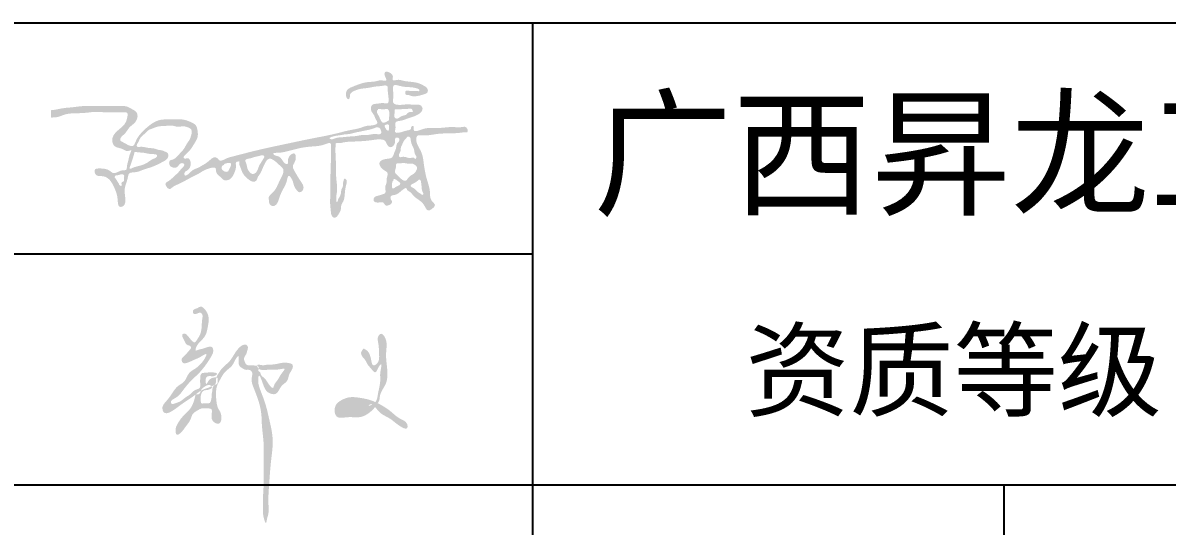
# Model space of a CAD drawing. Header units: millimetres. Extents: x 7577 to 20709, y -191 to 3630.
# Drawn here: x 8556.5 to 8610.9, y 512.1 to 536.1 of the extents above; entities that cross this region are included whole.
import ezdxf

# ---------------------------------------------------------------- set-up
doc = ezdxf.new("R2010")
doc.units = ezdxf.units.MM
doc.layers.add('独立基础', color=110, linetype='Continuous', lineweight=18)
doc.styles.get("Standard").update_dxf_attribs({"font": ''})
doc.styles.get('Standard').set_extended_font_data('SimSun')

# ---------------------------------------------------------------- blocks, each defined once
blk = doc.blocks.new('222')
h = blk.add_hatch(color=256)
edge = h.paths.add_edge_path()
edge.add_spline(control_points=[(563359.747, 2710283.663), (563359.754, 2710283.645), (563359.773, 2710283.611), (563359.796, 2710283.556), (563359.844, 2710283.557), (563359.852, 2710283.52), (563359.815, 2710283.491), (563359.792, 2710283.451), (563359.754, 2710283.425), (563359.732, 2710283.392), (563359.752, 2710283.345), (563359.817, 2710283.356), (563359.868, 2710283.385), (563359.936, 2710283.411), (563359.976, 2710283.435), (563360.06, 2710283.485), (563359.94, 2710283.283), (563359.822, 2710283.268), (563359.782, 2710283.132), (563359.676, 2710283.084), (563359.623, 2710282.986), (563359.56, 2710282.908), (563359.508, 2710282.852), (563359.536, 2710282.711), (563359.708, 2710282.856), (563359.804, 2710282.919), (563359.894, 2710282.976), (563359.963, 2710283.043), (563360.063, 2710283.067), (563360.108, 2710283.095), (563360.161, 2710283.111), (563360.153, 2710283.144), (563360.17, 2710283.187), (563360.098, 2710283.186), (563360.057, 2710283.166), (563360.021, 2710283.083), (563360.009, 2710283.178), (563360.048, 2710283.204), (563360.085, 2710283.2), (563360.12, 2710283.197), (563360.18, 2710283.241), (563360.063, 2710283.248), (563360.019, 2710283.239), (563359.958, 2710283.239), (563359.955, 2710283.17), (563359.954, 2710283.121), (563359.961, 2710283.054), (563359.884, 2710283.044), (563359.842, 2710282.985), (563359.779, 2710282.954), (563359.726, 2710282.902), (563359.674, 2710282.89), (563359.626, 2710282.87), (563359.601, 2710282.918), (563359.695, 2710282.952), (563359.758, 2710283.042), (563359.841, 2710283.145), (563359.942, 2710283.232), (563360.017, 2710283.323), (563360.074, 2710283.411), (563360.112, 2710283.478), (563360.102, 2710283.557), (563360.026, 2710283.535), (563359.975, 2710283.515), (563359.938, 2710283.511), (563359.889, 2710283.486), (563359.922, 2710283.574), (563359.968, 2710283.611), (563360.027, 2710283.68), (563360.043, 2710283.776), (563360.064, 2710283.867), (563360.035, 2710283.947), (563360.003, 2710283.986), (563359.962, 2710284.02), (563359.921, 2710283.984), (563359.866, 2710283.978), (563359.872, 2710283.911), (563359.923, 2710283.927), (563359.956, 2710283.945), (563359.991, 2710283.912), (563359.971, 2710283.843), (563359.977, 2710283.762), (563359.955, 2710283.676), (563359.922, 2710283.631), (563359.89, 2710283.576), (563359.84, 2710283.631), (563359.815, 2710283.665), (563359.787, 2710283.696), (563359.747, 2710283.696), (563359.744, 2710283.671), (563359.747, 2710283.663)], knot_values=[0, 0, 0, 0, 0.241435, 0.484746, 0.623163, 0.707656, 0.859364, 1.130632, 1.266284, 1.397696, 1.578053, 1.714788, 2.098146, 2.321644, 2.557336, 2.71018, 3.240053, 3.945486, 4.357315, 4.704169, 5.276311, 5.625097, 5.924092, 6.143042, 7.031049, 7.411518, 7.694128, 8.286541, 8.534452, 8.876718, 8.990982, 9.069314, 9.245559, 9.384156, 9.72695, 9.868204, 10.143063, 10.268526, 10.403122, 10.568693, 10.707615, 11.044501, 11.296022, 11.420896, 11.67919, 11.910298, 12.095827, 12.357939, 12.642186, 12.941528, 13.194372, 13.492174, 13.616504, 13.706365, 14.000866, 14.458648, 15.125703, 15.529146, 16.0541, 16.532849, 16.781793, 16.98736, 17.280773, 17.475823, 17.666565, 17.764092, 17.984698, 18.302444, 18.666186, 18.968908, 19.464105, 19.741891, 19.939271, 20.084719, 20.299491, 20.492681, 20.647522, 20.848594, 20.960857, 21.081256, 21.312365, 21.744868, 22.081391, 22.316632, 22.458736, 22.702498, 22.921557, 23.041956, 23.181602, 23.276705, 23.276705, 23.276705, 23.276705], degree=3, periodic=0)
edge = h.paths.add_edge_path()
edge.add_spline(control_points=[(563359.901, 2710282.984), (563359.895, 2710282.957), (563359.882, 2710282.901), (563359.836, 2710282.803), (563359.75, 2710282.739), (563359.693, 2710282.651), (563359.661, 2710282.591), (563359.676, 2710282.5), (563359.747, 2710282.554), (563359.783, 2710282.615), (563359.845, 2710282.683), (563359.861, 2710282.768), (563359.921, 2710282.8), (563359.977, 2710282.834), (563360.03, 2710282.825), (563360.099, 2710282.826), (563360.085, 2710282.748), (563360.084, 2710282.677), (563360.205, 2710282.616), (563360.211, 2710282.762), (563360.153, 2710282.833), (563360.145, 2710282.9), (563360.136, 2710282.991), (563360.139, 2710283.078), (563360.193, 2710283.169), (563360.238, 2710283.258), (563360.342, 2710283.318), (563360.359, 2710283.396), (563360.418, 2710283.458), (563360.384, 2710283.338), (563360.436, 2710283.297), (563360.482, 2710283.269), (563360.524, 2710283.278), (563360.575, 2710283.249), (563360.539, 2710283.158), (563360.604, 2710282.998), (563360.669, 2710282.829), (563360.67, 2710282.603), (563360.699, 2710282.432), (563360.69, 2710282.193), (563360.699, 2710281.989), (563360.684, 2710281.805), (563360.687, 2710281.695), (563360.684, 2710281.604), (563360.692, 2710281.554), (563360.721, 2710281.474), (563360.731, 2710281.55), (563360.757, 2710281.609), (563360.743, 2710281.75), (563360.758, 2710281.957), (563360.774, 2710282.205), (563360.813, 2710282.467), (563360.759, 2710282.691), (563360.716, 2710282.888), (563360.651, 2710283.042), (563360.623, 2710283.133), (563360.64, 2710283.244), (563360.694, 2710283.077), (563360.73, 2710283.005), (563360.857, 2710282.975), (563360.883, 2710283.094), (563360.979, 2710283.135), (563360.982, 2710283.219), (563361.021, 2710283.266), (563361.047, 2710283.338), (563360.968, 2710283.359), (563360.891, 2710283.357), (563360.814, 2710283.331), (563360.736, 2710283.339), (563360.688, 2710283.318), (563360.609, 2710283.346), (563360.624, 2710283.294), (563360.667, 2710283.264), (563360.744, 2710283.28), (563360.833, 2710283.27), (563360.887, 2710283.283), (563360.951, 2710283.291), (563360.883, 2710283.215), (563360.865, 2710283.16), (563360.815, 2710283.109), (563360.803, 2710283.039), (563360.734, 2710283.13), (563360.71, 2710283.178), (563360.656, 2710283.209), (563360.658, 2710283.25), (563360.624, 2710283.26), (563360.641, 2710283.289), (563360.632, 2710283.324), (563360.59, 2710283.323), (563360.551, 2710283.328), (563360.501, 2710283.323), (563360.469, 2710283.365), (563360.457, 2710283.415), (563360.492, 2710283.453), (563360.501, 2710283.494), (563360.517, 2710283.541), (563360.49, 2710283.57), (563360.446, 2710283.565), (563360.403, 2710283.529), (563360.352, 2710283.462), (563360.312, 2710283.381), (563360.246, 2710283.328), (563360.197, 2710283.281), (563360.169, 2710283.232), (563360.132, 2710283.179), (563360.15, 2710283.113), (563360.093, 2710283.079), (563360.1, 2710283.039), (563360.09, 2710283.009), (563360.09, 2710282.971), (563360.085, 2710282.931), (563360.069, 2710282.876), (563360.018, 2710282.893), (563359.962, 2710282.873), (563359.962, 2710282.936), (563359.959, 2710282.974), (563359.973, 2710283.006), (563359.995, 2710283.049), (563360.055, 2710283.029), (563360.103, 2710283.074), (563360.055, 2710283.113), (563360.006, 2710283.078), (563359.958, 2710283.044), (563359.955, 2710282.978), (563359.903, 2710282.995), (563359.901, 2710282.984)], knot_values=[0, 0, 0, 0, 0.323183, 0.688057, 1.265438, 1.578524, 1.909631, 2.137553, 2.338433, 2.686776, 3.097923, 3.378242, 3.650315, 3.875533, 4.12048, 4.315311, 4.533266, 4.864068, 5.162473, 5.685517, 5.874437, 6.293279, 6.443449, 6.976463, 7.280525, 7.702981, 8.145843, 8.602973, 8.660681, 9.028769, 9.25183, 9.489451, 9.611924, 9.755129, 10.086723, 10.535745, 11.820585, 12.197219, 13.224019, 13.880256, 15.056014, 15.658186, 16.068334, 16.396452, 16.67531, 16.862109, 16.973071, 17.319025, 17.776507, 18.557383, 19.840175, 20.730779, 21.699683, 22.548276, 23.165681, 23.643501, 23.780724, 24.220123, 24.713003, 25.008634, 25.461518, 25.835338, 26.136051, 26.345753, 26.606272, 26.822509, 27.139715, 27.569335, 27.7657, 28.039262, 28.265837, 28.390288, 28.508218, 28.886147, 29.248668, 29.554142, 29.644771, 29.833902, 30.281951, 30.566762, 30.662216, 30.983224, 31.306298, 31.498465, 31.627419, 31.724103, 31.801055, 31.96733, 32.034639, 32.265184, 32.472299, 32.558457, 32.878262, 32.953673, 33.161724, 33.386254, 33.470782, 33.590375, 33.8598, 34.125813, 34.589903, 34.917625, 35.128942, 35.398271, 35.598688, 35.869184, 36.09329, 36.243391, 36.304974, 36.469943, 36.681166, 36.828286, 37.038108, 37.217499, 37.369818, 37.62416, 37.7046, 37.791709, 38.165414, 38.282109, 38.4089, 38.706737, 38.896922, 39.12496, 39.26717, 39.26717, 39.26717, 39.26717], degree=3, periodic=0)
h = blk.add_hatch(color=256)
edge = h.paths.add_edge_path()
edge.add_spline(control_points=[(563361.872, 2710283.512), (563361.911, 2710283.494), (563361.941, 2710283.431), (563361.953, 2710283.305), (563362.042, 2710283.362), (563362.033, 2710283.464), (563362.034, 2710283.566), (563362.008, 2710283.652), (563362.059, 2710283.706), (563362.142, 2710283.619), (563362.102, 2710283.466), (563362.134, 2710283.289), (563362.135, 2710283.11), (563362.04, 2710283.01), (563362.042, 2710282.924), (563362.002, 2710282.852), (563361.94, 2710282.78), (563361.811, 2710282.709), (563361.689, 2710282.737), (563361.519, 2710282.694), (563361.507, 2710282.863), (563361.598, 2710282.926), (563361.694, 2710282.964), (563361.803, 2710282.951), (563361.895, 2710282.935), (563361.988, 2710282.904), (563362.07, 2710282.86), (563362.176, 2710282.793), (563362.256, 2710282.706), (563362.365, 2710282.673), (563362.37, 2710282.565), (563362.241, 2710282.638), (563362.174, 2710282.709), (563362.058, 2710282.756), (563362.004, 2710282.824), (563361.944, 2710282.896), (563361.891, 2710282.835), (563361.842, 2710282.796), (563361.778, 2710282.764), (563361.703, 2710282.772), (563361.637, 2710282.764), (563361.572, 2710282.813), (563361.61, 2710282.881), (563361.69, 2710282.864), (563361.778, 2710282.865), (563361.863, 2710282.862), (563361.943, 2710282.853), (563362.011, 2710282.905), (563362.02, 2710282.995), (563362.041, 2710283.079), (563362.053, 2710283.168), (563362.041, 2710283.239), (563362.08, 2710283.371), (563362.019, 2710283.299), (563361.998, 2710283.215), (563361.939, 2710283.295), (563361.898, 2710283.334), (563361.878, 2710283.389), (563361.84, 2710283.422), (563361.818, 2710283.47), (563361.839, 2710283.499), (563361.856, 2710283.529), (563361.867, 2710283.514), (563361.872, 2710283.512)], knot_values=[0, 0, 0, 0, 0.53186, 0.87731, 1.070876, 1.531475, 2.040129, 2.397091, 2.570395, 2.758382, 3.590361, 4.40019, 5.022738, 5.728825, 5.95739, 6.041425, 6.746934, 7.125305, 7.783743, 8.330377, 8.840766, 9.25301, 9.651439, 10.103146, 10.582561, 10.820404, 11.324898, 11.731594, 12.374595, 12.803262, 12.991137, 13.383763, 13.947722, 14.495838, 14.775252, 15.124929, 15.339263, 15.606432, 15.952108, 16.177767, 16.537029, 16.776266, 16.986355, 17.269054, 17.683186, 18.116106, 18.32296, 18.672638, 19.02364, 19.406844, 19.784471, 20.066283, 20.481316, 20.654596, 20.967366, 21.246804, 21.513923, 21.749379, 21.922659, 22.160326, 22.286379, 22.392707, 22.460489, 22.460489, 22.460489, 22.460489], degree=3, periodic=0)

msp = doc.modelspace()

# ---------------------------------------------------------------- hatches: boundary and pattern name
h = msp.add_hatch(color=7)
edge = h.paths.add_edge_path(flags=16)
edge.add_spline(control_points=[(8565.962, 529.226), (8565.949, 529.192), (8565.948, 529.114), (8566.026, 529.047), (8566.101, 528.998), (8566.186, 528.98), (8566.275, 529.001), (8566.3, 529.094), (8566.35, 529.17), (8566.381, 529.256), (8566.415, 529.328), (8566.387, 529.417), (8566.274, 529.417), (8566.182, 529.393), (8566.074, 529.37), (8566.043, 529.273), (8565.968, 529.292), (8565.963, 529.252), (8565.965, 529.235), (8565.962, 529.226)], knot_values=[0, 0, 0, 0, 1.094844, 2.010583, 2.936971, 3.772058, 4.559337, 5.371692, 6.406572, 7.298431, 8.125414, 8.707814, 9.723429, 10.914867, 11.774738, 12.831234, 13.232699, 13.516351, 13.791121, 13.791121, 13.791121, 13.791121], degree=3, periodic=0)
edge = h.paths.add_edge_path()
edge.add_spline(control_points=[(8557.839, 531.582), (8557.839, 531.648), (8557.835, 531.753), (8557.845, 531.854), (8557.833, 531.922), (8557.916, 531.919), (8558.101, 531.948), (8558.438, 532.028), (8558.893, 532.049), (8559.291, 532.12), (8559.655, 532.115), (8560.026, 532.114), (8560.417, 532.129), (8560.853, 532.111), (8561.165, 532.12), (8561.479, 532.107), (8561.678, 531.964), (8561.915, 531.855), (8561.982, 531.602), (8561.858, 531.303), (8561.535, 531.12), (8561.384, 530.791), (8561.168, 530.668), (8561.101, 530.468), (8561.383, 530.349), (8561.717, 530.089), (8561.858, 530.408), (8561.955, 530.639), (8562.211, 530.926), (8562.525, 531.214), (8562.838, 531.411), (8563.228, 531.499), (8563.64, 531.459), (8564.116, 531.504), (8564.469, 531.364), (8564.752, 531.228), (8564.815, 530.93), (8564.847, 530.643), (8564.649, 530.321), (8564.47, 530.017), (8564.268, 529.83), (8564.125, 529.711), (8564.186, 529.574), (8564.352, 529.678), (8564.546, 529.432), (8564.453, 529.094), (8564.211, 529.008), (8564.169, 528.9), (8564.212, 528.763), (8564.44, 528.919), (8564.561, 529.088), (8564.822, 529.163), (8565.018, 529.286), (8565.241, 529.406), (8565.411, 529.565), (8565.608, 529.715), (8565.769, 529.635), (8565.881, 529.449), (8566.156, 529.632), (8566.75, 529.786), (8567.752, 530.051), (8569.032, 530.315), (8570.262, 530.581), (8571.265, 530.76), (8572.016, 530.973), (8572.501, 531.039), (8572.875, 531.205), (8573.139, 531.172), (8573.424, 531.295), (8573.261, 531.497), (8573.216, 531.692), (8573.062, 531.849), (8573.038, 532.045), (8573.137, 532.222), (8573.391, 532.213), (8573.605, 532.285), (8573.86, 532.203), (8573.903, 532.369), (8573.888, 532.582), (8573.847, 532.801), (8573.857, 533.134), (8573.534, 533.053), (8573.251, 533.05), (8572.915, 532.963), (8572.564, 532.947), (8572.3, 532.857), (8572.098, 532.752), (8572.04, 532.61), (8572.063, 532.497), (8571.97, 532.407), (8571.872, 532.536), (8571.86, 532.673), (8571.899, 532.916), (8572.222, 533.047), (8572.552, 533.182), (8572.929, 533.271), (8573.274, 533.259), (8573.515, 533.375), (8573.827, 533.263), (8573.757, 533.467), (8573.712, 533.554), (8573.689, 533.648), (8573.723, 533.758), (8573.851, 533.745), (8573.984, 533.697), (8574.124, 533.562), (8574.086, 533.434), (8574.09, 533.291), (8574.352, 533.398), (8574.603, 533.296), (8574.956, 533.268), (8575.302, 533.224), (8575.544, 533.097), (8575.736, 532.989), (8575.78, 532.83), (8575.719, 532.719), (8575.569, 532.667), (8575.365, 532.604), (8575.128, 532.564), (8574.941, 532.595), (8574.83, 532.651), (8574.699, 532.629), (8574.68, 532.742), (8574.702, 532.878), (8574.922, 532.819), (8575.097, 532.828), (8575.234, 532.835), (8575.364, 532.803), (8575.358, 532.909), (8575.184, 532.979), (8574.946, 533.015), (8574.652, 533.017), (8574.436, 533.067), (8574.284, 533.109), (8574.134, 533.128), (8574.094, 532.971), (8574.117, 532.763), (8574.133, 532.526), (8574.081, 532.305), (8574.166, 532.212), (8574.376, 532.14), (8574.738, 532.221), (8575.106, 532.166), (8575.41, 532.193), (8575.588, 531.945), (8575.26, 531.642), (8574.853, 531.562), (8574.528, 531.401), (8574.243, 531.394), (8574.198, 531.233), (8574.252, 531.092), (8574.126, 530.754), (8574.574, 530.894), (8574.773, 530.96), (8574.988, 530.985), (8574.946, 531.142), (8575.129, 531.215), (8575.009, 530.804), (8575.708, 531.14), (8576.187, 531.021), (8576.872, 531.149), (8577.284, 531.081), (8577.537, 531.147), (8577.617, 531.063), (8577.659, 530.995), (8577.658, 530.923), (8577.639, 530.859), (8577.562, 530.867), (8577.444, 530.865), (8577.222, 530.828), (8576.8, 530.813), (8576.197, 530.818), (8575.704, 530.681), (8575.252, 530.756), (8575.153, 530.363), (8575.503, 529.981), (8575.57, 529.306), (8575.68, 528.681), (8575.895, 528.113), (8575.842, 527.651), (8576.18, 527.414), (8575.969, 527.227), (8575.724, 527.078), (8575.553, 527.579), (8575.148, 527.717), (8574.946, 528.036), (8574.77, 528.105), (8574.747, 528.289), (8574.427, 528.02), (8574.274, 527.885), (8573.976, 527.87), (8573.981, 527.683), (8574.057, 527.612), (8574.053, 527.463), (8573.907, 527.391), (8573.723, 527.37), (8573.667, 527.571), (8573.458, 527.528), (8573.31, 527.521), (8573.161, 527.593), (8573.19, 527.809), (8573.414, 527.853), (8573.575, 527.91), (8573.81, 527.976), (8573.685, 528.247), (8573.82, 528.455), (8573.777, 528.683), (8573.903, 528.926), (8573.681, 529.062), (8573.513, 529.173), (8573.42, 529.431), (8573.626, 529.589), (8573.835, 529.599), (8574.109, 529.657), (8574.148, 529.9), (8574.27, 530.097), (8574.256, 530.309), (8574.384, 530.417), (8574.431, 530.535), (8574.348, 530.627), (8574.188, 530.621), (8574.213, 530.436), (8574.186, 530.271), (8573.982, 530.095), (8573.797, 530.282), (8573.758, 530.477), (8573.473, 530.558), (8572.975, 530.46), (8572.377, 530.428), (8571.816, 530.414), (8571.58, 530.337), (8571.379, 530.371), (8571.376, 530.239), (8571.36, 530.064), (8571.377, 529.711), (8571.398, 529.252), (8571.384, 528.694), (8571.493, 528.103), (8571.38, 527.811), (8571.417, 527.52), (8571.48, 527.592), (8571.486, 527.685), (8571.573, 527.798), (8571.637, 527.962), (8571.629, 528.152), (8571.747, 528.3), (8571.714, 528.463), (8571.756, 528.559), (8571.779, 528.688), (8571.855, 528.645), (8571.941, 528.547), (8571.829, 528.252), (8571.817, 527.929), (8571.774, 527.608), (8571.621, 527.413), (8571.648, 527.177), (8571.521, 526.981), (8571.404, 526.798), (8571.237, 526.814), (8571.156, 526.953), (8571.145, 527.18), (8571.103, 527.472), (8571.13, 527.93), (8571.122, 528.481), (8571.14, 529.31), (8571.168, 529.858), (8571.152, 530.409), (8570.727, 530.221), (8570.372, 530.204), (8569.769, 530.149), (8569.298, 530.019), (8568.843, 529.903), (8568.64, 529.894), (8568.368, 529.882), (8568.494, 529.737), (8568.681, 529.751), (8568.847, 529.555), (8568.925, 529.383), (8569.125, 529.331), (8569.095, 529.555), (8569.15, 529.707), (8569.262, 529.831), (8569.443, 529.894), (8569.51, 529.643), (8569.442, 529.452), (8569.31, 529.245), (8569.41, 529.038), (8569.546, 528.805), (8569.708, 528.54), (8569.888, 528.288), (8569.809, 528.071), (8569.642, 527.988), (8569.507, 528.128), (8569.395, 528.291), (8569.359, 528.489), (8569.293, 528.655), (8569.119, 528.904), (8569.057, 528.509), (8568.918, 528.23), (8568.703, 527.848), (8568.638, 527.49), (8568.413, 527.317), (8568.211, 527.436), (8568.208, 527.622), (8568.174, 527.805), (8568.357, 527.967), (8568.555, 528.18), (8568.677, 528.513), (8568.82, 528.768), (8568.904, 528.964), (8568.894, 529.132), (8568.68, 529.319), (8568.506, 529.518), (8568.261, 529.627), (8568.14, 529.583), (8567.937, 529.315), (8567.869, 528.986), (8567.649, 528.721), (8567.643, 528.55), (8567.467, 528.507), (8567.35, 528.547), (8567.191, 528.652), (8567.012, 528.808), (8566.901, 529.042), (8566.848, 529.204), (8566.788, 529.325), (8566.796, 529.4), (8566.804, 529.49), (8566.725, 529.472), (8566.601, 529.469), (8566.66, 529.211), (8566.574, 528.972), (8566.466, 528.708), (8566.252, 528.578), (8566.036, 528.571), (8565.91, 528.746), (8565.749, 528.849), (8565.675, 529.003), (8565.691, 529.227), (8565.367, 529.159), (8565.131, 529.074), (8564.811, 528.862), (8564.419, 528.687), (8564, 528.43), (8563.669, 528.317), (8563.504, 528.158), (8563.394, 528.194), (8563.322, 528.287), (8563.241, 528.454), (8563.42, 528.536), (8563.581, 528.662), (8563.765, 528.836), (8563.949, 529.009), (8564.053, 529.163), (8564.148, 529.234), (8564.199, 529.343), (8564.081, 529.432), (8563.932, 529.355), (8563.856, 529.187), (8563.666, 529.172), (8563.507, 529.237), (8563.445, 529.372), (8563.469, 529.546), (8563.699, 529.564), (8563.904, 529.808), (8564.157, 530.036), (8564.294, 530.335), (8564.449, 530.517), (8564.51, 530.743), (8564.567, 530.97), (8564.385, 531.093), (8564.141, 531.185), (8563.86, 531.102), (8563.56, 531.212), (8563.322, 531.164), (8563.064, 531.163), (8562.833, 531.126), (8562.647, 531.036), (8562.474, 530.98), (8562.369, 530.862), (8562.213, 530.729), (8562.049, 530.579), (8562.007, 530.396), (8561.925, 530.314), (8561.896, 530.151), (8562.102, 530.184), (8562.276, 530.168), (8562.501, 530.106), (8562.747, 530.116), (8562.942, 530.015), (8563.124, 530.019), (8563.251, 529.944), (8563.392, 529.91), (8563.422, 529.787), (8563.415, 529.674), (8563.313, 529.546), (8563.04, 529.402), (8562.676, 529.213), (8562.268, 529.114), (8561.966, 528.974), (8561.751, 528.962), (8561.519, 528.939), (8561.497, 528.681), (8561.408, 528.444), (8561.315, 528.128), (8561.366, 527.816), (8561.389, 527.537), (8561.3, 527.339), (8561.022, 527.289), (8561.019, 527.647), (8560.966, 527.972), (8560.819, 528.315), (8560.63, 528.64), (8560.337, 528.819), (8560.047, 528.761), (8559.908, 528.924), (8559.898, 529.146), (8560.093, 529.145), (8560.306, 529.149), (8560.568, 529.116), (8560.859, 528.814), (8561.125, 529.099), (8561.447, 529.043), (8561.443, 529.302), (8561.516, 529.5), (8561.557, 529.745), (8561.613, 529.88), (8561.688, 530.051), (8561.447, 529.927), (8561.296, 530.061), (8561.076, 530.123), (8560.846, 530.177), (8560.76, 530.365), (8560.741, 530.541), (8560.82, 530.786), (8561.092, 531.019), (8561.397, 531.273), (8561.456, 531.549), (8561.517, 531.819), (8561.243, 531.817), (8560.922, 531.819), (8560.422, 531.805), (8559.917, 531.852), (8559.441, 531.777), (8558.99, 531.772), (8558.549, 531.755), (8558.184, 531.581), (8558.018, 531.573), (8557.839, 531.566), (8557.839, 531.582)], knot_values=[0, 0, 0, 0, 1.976312, 3.018367, 3.269898, 3.749702, 4.834006, 9.62362, 13.452743, 18.627688, 21.612948, 24.346242, 29.741381, 33.302581, 37.366558, 39.173731, 42.502539, 44.546889, 46.627753, 49.567369, 53.604173, 57.284866, 59.75768, 61.074803, 62.326696, 67.979375, 69.132216, 71.889253, 75.683349, 80.376133, 84.739519, 86.490853, 92.234156, 97.068019, 100.429757, 103.693796, 105.598345, 109.17742, 112.023186, 116.60901, 119.542734, 120.725083, 121.411546, 123.11809, 124.588039, 129.410696, 130.720715, 131.927345, 132.512105, 134.442431, 137.229942, 139.767682, 141.969606, 144.264473, 147.202208, 149.156303, 150.995179, 151.77243, 155.250043, 157.768724, 171.532936, 185.086132, 197.290427, 209.084545, 215.623844, 220.562481, 223.780967, 227.404624, 228.938971, 231.18602, 232.99334, 235.279714, 237.39077, 238.413247, 240.945245, 243.852354, 245.95977, 246.754168, 248.413036, 252.429649, 254.024041, 256.622344, 259.532533, 263.465936, 266.597203, 270.043433, 271.790493, 273.165009, 274.278271, 275.155617, 275.96863, 278.137574, 279.489418, 282.933465, 287.218074, 290.631735, 294.43893, 297.066035, 299.279555, 300.631477, 301.741743, 302.480205, 303.51679, 304.510579, 305.744526, 308.045667, 309.10708, 309.738011, 311.721468, 314.587144, 318.560317, 321.978382, 324.929444, 326.726307, 328.375842, 329.212915, 330.25815, 332.912487, 335.737852, 337.322197, 338.464063, 339.540303, 340.517248, 341.291475, 343.24226, 345.424661, 346.906066, 347.790693, 348.283761, 349.37956, 352.817893, 355.786154, 358.093634, 359.322049, 360.782347, 361.645093, 363.565636, 367.250663, 368.807935, 369.801923, 370.698936, 375.382624, 380.290659, 382.057817, 384.048911, 387.541174, 392.467198, 396.884683, 398.870852, 399.463262, 401.525914, 403.50169, 407.635898, 409.387035, 411.233271, 412.280452, 413.20357, 415.190434, 419.044115, 426.82695, 433.696307, 438.234604, 439.880328, 440.5342, 441.546128, 442.183141, 442.753004, 443.168649, 444.25252, 446.435187, 449.787888, 457.012911, 463.817808, 466.622312, 467.653782, 474.772731, 480.221843, 487.75307, 493.758919, 498.268061, 500.770469, 503.126663, 504.93944, 508.215227, 514.602973, 517.725651, 519.162893, 519.653701, 522.57407, 525.985365, 528.091346, 529.420767, 530.44176, 531.074818, 533.51958, 534.412854, 536.192404, 538.038156, 539.769774, 540.822907, 542.444399, 544.691107, 546.792547, 548.016807, 551.031041, 552.848139, 555.141276, 557.888754, 559.117839, 562.162851, 564.274516, 565.814007, 568.969099, 570.805367, 573.405532, 575.322644, 577.850069, 578.932876, 580.303886, 580.965396, 582.395387, 583.584192, 585.599442, 587.646145, 589.914983, 591.789159, 593.27422, 597.94608, 607.063846, 611.402782, 614.073872, 615.321987, 615.878503, 617.519975, 620.919802, 626.227157, 631.278458, 637.955565, 642.446505, 643.232821, 643.760483, 644.456326, 646.177092, 647.742257, 649.719808, 651.636288, 652.979528, 654.238301, 655.194152, 655.659487, 656.394987, 659.092563, 663.591374, 666.73103, 668.397875, 670.738048, 673.250698, 675.453964, 676.439317, 677.660828, 679.829027, 683.261807, 686.437325, 693.520123, 699.871158, 710.80178, 711.665262, 714.371367, 719.852061, 724.798696, 731.582425, 735.049173, 737.977924, 739.413207, 740.181114, 742.294893, 744.847896, 747.080249, 748.01495, 749.656081, 751.744516, 753.156469, 754.723524, 756.064382, 759.453584, 761.036376, 762.882106, 765.701193, 769.323154, 772.347842, 774.172791, 775.585183, 777.013936, 779.293074, 781.697647, 782.695741, 785.087573, 787.226283, 790.776274, 796.031545, 799.610519, 801.573474, 803.326881, 805.300637, 806.912735, 808.495868, 812.035945, 815.779267, 818.869602, 820.811829, 822.125877, 823.541907, 828.940789, 830.302191, 831.031036, 832.606796, 840.023967, 840.684534, 842.883131, 844.244533, 845.363175, 846.535711, 849.926761, 852.286909, 854.171399, 855.113645, 856.128269, 856.673621, 857.147526, 858.050728, 860.090115, 862.716938, 866.384136, 867.936357, 870.065038, 872.061231, 873.982345, 875.67185, 877.131449, 879.445427, 882.719542, 885.677448, 890.574174, 895.673374, 900.269723, 901.080783, 902.0814, 903.195863, 904.760709, 906.51745, 907.912156, 911.149921, 913.959999, 915.505406, 916.565642, 917.656816, 918.348052, 920.340725, 921.570186, 923.703426, 925.112377, 926.520541, 927.902372, 929.517787, 932.398315, 937.179688, 939.59686, 942.195605, 944.091548, 946.864224, 947.8244, 950.291283, 954.566441, 955.923755, 959.676397, 961.5313, 963.693704, 966.5664, 967.727809, 969.03891, 971.169049, 973.960761, 975.413252, 976.517354, 977.539594, 979.222904, 980.846563, 983.344484, 985.952933, 988.091281, 989.728729, 991.182119, 992.528204, 993.655163, 994.585274, 995.88215, 998.258073, 1003.821633, 1008.058251, 1010.833525, 1013.583601, 1014.67668, 1017.228742, 1019.702485, 1022.748285, 1026.782974, 1029.033757, 1031.10648, 1032.665939, 1035.775685, 1038.774974, 1043.505154, 1046.495812, 1049.996333, 1053.115253, 1054.040804, 1056.294707, 1057.620278, 1059.043068, 1062.953747, 1065.090649, 1070.123473, 1071.433068, 1073.272203, 1075.944948, 1078.502315, 1080.15249, 1081.014965, 1082.574426, 1084.823859, 1086.961129, 1089.405106, 1091.419354, 1092.609896, 1094.709199, 1098.735043, 1103.263313, 1105.737056, 1107.750914, 1109.564562, 1112.173013, 1118.219875, 1124.030812, 1127.369626, 1132.591904, 1137.489058, 1140.639116, 1143.742249, 1144.231568, 1144.231568, 1144.231568, 1144.231568], degree=3, periodic=0)
edge = h.paths.add_edge_path(flags=16)
edge.add_spline(control_points=[(8567.081, 529.487), (8567.115, 529.427), (8567.152, 529.305), (8567.173, 529.134), (8567.263, 528.997), (8567.366, 528.873), (8567.52, 528.895), (8567.628, 528.989), (8567.695, 529.156), (8567.75, 529.316), (8567.837, 529.441), (8567.897, 529.542), (8567.951, 529.627), (8568, 529.706), (8567.918, 529.807), (8567.731, 529.726), (8567.52, 529.706), (8567.321, 529.618), (8567.169, 529.61), (8567.069, 529.557), (8567.073, 529.501), (8567.081, 529.487)], knot_values=[0, 0, 0, 0, 2.065977, 3.778019, 5.026363, 7.020016, 7.991516, 9.334166, 11.098954, 13.338472, 14.354147, 15.643986, 16.805999, 17.506465, 18.120776, 20.055848, 22.53053, 24.848178, 26.280873, 27.23305, 27.71727, 27.71727, 27.71727, 27.71727], degree=3, periodic=0)
edge = h.paths.add_edge_path(flags=17)
edge.add_spline(control_points=[(8573.424, 531.092), (8573.45, 531.091), (8573.509, 531.044), (8573.522, 530.953), (8573.564, 530.873), (8573.504, 530.741), (8573.197, 530.829), (8572.927, 530.711), (8572.616, 530.75), (8572.366, 530.678), (8572.043, 530.672), (8571.701, 530.625), (8571.383, 530.619), (8571.181, 530.496), (8571.05, 530.602), (8571.363, 530.715), (8571.529, 530.707), (8571.811, 530.775), (8572.046, 530.773), (8572.285, 530.854), (8572.512, 530.891), (8572.762, 530.949), (8573.003, 530.989), (8573.2, 531.054), (8573.303, 531.102), (8573.377, 531.102), (8573.411, 531.093), (8573.424, 531.092)], knot_values=[0, 0, 0, 0, 0.777686, 1.929051, 2.760418, 3.308433, 5.798843, 10.064954, 12.451385, 14.874019, 17.777373, 22.090389, 25.106741, 27.549329, 27.908396, 29.455131, 33.457187, 35.066045, 37.764147, 40.527792, 42.5051, 44.669727, 48.209364, 49.784594, 50.888217, 51.544484, 51.936834, 51.936834, 51.936834, 51.936834], degree=3, periodic=0)
edge = h.paths.add_edge_path(flags=16)
edge.add_spline(control_points=[(8573.709, 531.149), (8573.722, 531.11), (8573.754, 531.04), (8573.809, 530.974), (8573.897, 530.922), (8573.917, 531.04), (8573.906, 531.114), (8573.919, 531.208), (8573.868, 531.246), (8573.801, 531.239), (8573.75, 531.219), (8573.686, 531.19), (8573.705, 531.161), (8573.709, 531.149)], knot_values=[0, 0, 0, 0, 1.245613, 2.175218, 2.84887, 3.463701, 4.88207, 5.540711, 6.008538, 6.560514, 7.449846, 7.84399, 8.22639, 8.22639, 8.22639, 8.22639], degree=3, periodic=0)
edge = h.paths.add_edge_path(flags=16)
edge.add_spline(control_points=[(8573.39, 531.94), (8573.364, 531.929), (8573.322, 531.841), (8573.376, 531.715), (8573.463, 531.604), (8573.488, 531.487), (8573.546, 531.405), (8573.595, 531.309), (8573.7, 531.329), (8573.787, 531.355), (8573.841, 531.406), (8573.912, 531.42), (8573.909, 531.481), (8573.917, 531.632), (8573.972, 531.826), (8573.849, 531.985), (8573.729, 531.963), (8573.614, 531.953), (8573.506, 531.97), (8573.436, 531.968), (8573.396, 531.973), (8573.377, 531.952), (8573.394, 531.942), (8573.39, 531.94)], knot_values=[0, 0, 0, 0, 0.861244, 2.431031, 3.852702, 5.085635, 5.85594, 6.934384, 7.860311, 8.665001, 9.656767, 10.144616, 10.436036, 11.285115, 14.912628, 15.689596, 16.719567, 18.186906, 19.266269, 19.953127, 20.276731, 20.450871, 20.557842, 20.557842, 20.557842, 20.557842], degree=3, periodic=0)
edge = h.paths.add_edge_path(flags=16)
edge.add_spline(control_points=[(8574.185, 531.897), (8574.184, 531.842), (8574.174, 531.756), (8574.169, 531.644), (8574.178, 531.55), (8574.25, 531.521), (8574.33, 531.511), (8574.411, 531.572), (8574.501, 531.627), (8574.607, 531.668), (8574.728, 531.678), (8574.783, 531.779), (8574.867, 531.821), (8574.951, 531.838), (8575.01, 531.835), (8575.075, 531.848), (8575.026, 531.909), (8575, 532.019), (8574.796, 531.966), (8574.619, 531.987), (8574.455, 531.951), (8574.326, 531.958), (8574.257, 531.948), (8574.184, 531.961), (8574.189, 531.921), (8574.185, 531.907), (8574.185, 531.897)], knot_values=[0, 0, 0, 0, 1.627271, 2.564917, 3.463325, 4.107991, 4.704694, 5.809748, 6.927935, 7.926836, 9.222179, 10.242214, 11.082175, 11.993147, 12.703979, 13.04412, 13.515506, 14.375081, 16.367968, 18.130075, 20.108708, 21.275945, 21.825603, 22.498973, 22.613285, 22.934178, 22.934178, 22.934178, 22.934178], degree=3, periodic=0)
edge = h.paths.add_edge_path(flags=16)
edge.add_spline(control_points=[(8574.746, 530.592), (8574.695, 530.548), (8574.61, 530.455), (8574.54, 530.275), (8574.455, 530.12), (8574.476, 529.951), (8574.389, 529.853), (8574.376, 529.75), (8574.427, 529.667), (8574.555, 529.711), (8574.727, 529.696), (8574.914, 529.607), (8575.092, 529.7), (8575.15, 529.567), (8575.264, 529.69), (8575.109, 529.835), (8575.128, 530.044), (8575.027, 530.218), (8574.963, 530.377), (8574.948, 530.509), (8574.932, 530.619), (8574.861, 530.667), (8574.753, 530.668), (8574.759, 530.603), (8574.746, 530.592)], knot_values=[0, 0, 0, 0, 2.001049, 3.674502, 5.771722, 7.156147, 8.41876, 9.470853, 10.127335, 10.852845, 13.021442, 15.353893, 16.866073, 17.608889, 18.399536, 20.205357, 22.625681, 24.41842, 26.100767, 27.697592, 28.445905, 29.247463, 30.191838, 30.721959, 30.721959, 30.721959, 30.721959], degree=3, periodic=0)
edge = h.paths.add_edge_path(flags=16)
edge.add_spline(control_points=[(8574.253, 529.278), (8574.248, 529.224), (8574.222, 529.121), (8574.177, 528.958), (8574.298, 528.834), (8574.425, 528.725), (8574.542, 528.594), (8574.73, 528.533), (8574.813, 528.694), (8574.943, 528.819), (8575.126, 528.9), (8575.219, 529.047), (8575.271, 529.197), (8575.156, 529.324), (8574.997, 529.398), (8574.793, 529.361), (8574.598, 529.429), (8574.426, 529.374), (8574.318, 529.403), (8574.237, 529.358), (8574.255, 529.306), (8574.253, 529.278)], knot_values=[0, 0, 0, 0, 1.621992, 3.308842, 4.508909, 6.438784, 8.406396, 9.887104, 11.272649, 13.072815, 15.431049, 16.969104, 18.225996, 19.790057, 21.47997, 23.344688, 25.770547, 27.41792, 28.509462, 29.001281, 29.820485, 29.820485, 29.820485, 29.820485], degree=3, periodic=0)
edge = h.paths.add_edge_path(flags=16)
edge.add_spline(control_points=[(8574.13, 528.589), (8574.095, 528.567), (8574.051, 528.467), (8574.068, 528.347), (8574.049, 528.25), (8574.082, 528.192), (8574.152, 528.193), (8574.21, 528.271), (8574.311, 528.301), (8574.397, 528.348), (8574.46, 528.399), (8574.429, 528.48), (8574.369, 528.526), (8574.304, 528.566), (8574.261, 528.614), (8574.205, 528.631), (8574.154, 528.663), (8574.116, 528.625), (8574.14, 528.596), (8574.13, 528.589)], knot_values=[0, 0, 0, 0, 1.23237, 2.862046, 3.675794, 4.080594, 4.699096, 5.35691, 6.876583, 7.681133, 8.417953, 8.942195, 9.954773, 10.679344, 11.236603, 11.826958, 12.460554, 12.741244, 13.107108, 13.107108, 13.107108, 13.107108], degree=3, periodic=0)
edge = h.paths.add_edge_path(flags=16)
edge.add_spline(control_points=[(8575.036, 528.418), (8575.004, 528.402), (8574.948, 528.375), (8574.941, 528.27), (8575.059, 528.227), (8575.163, 528.165), (8575.246, 528.066), (8575.331, 527.988), (8575.425, 527.951), (8575.49, 527.871), (8575.577, 527.935), (8575.504, 528.039), (8575.469, 528.143), (8575.479, 528.275), (8575.44, 528.399), (8575.446, 528.517), (8575.408, 528.624), (8575.318, 528.611), (8575.275, 528.554), (8575.211, 528.515), (8575.154, 528.469), (8575.104, 528.445), (8575.064, 528.431), (8575.047, 528.422), (8575.036, 528.418)], knot_values=[0, 0, 0, 0, 1.078617, 1.584482, 2.769352, 4.19498, 5.366298, 6.581313, 7.563654, 8.507528, 8.990575, 10.154726, 11.423765, 12.462376, 13.998568, 15.210379, 16.153849, 16.746294, 17.483217, 18.246977, 18.971547, 19.662222, 19.902153, 20.241453, 20.241453, 20.241453, 20.241453], degree=3, periodic=0)
edge = h.paths.add_edge_path(flags=16)
edge.add_spline(control_points=[(8560.885, 528.696), (8560.91, 528.67), (8560.951, 528.613), (8560.994, 528.527), (8561.066, 528.444), (8561.08, 528.343), (8561.232, 528.29), (8561.139, 528.511), (8561.32, 528.518), (8561.306, 528.646), (8561.312, 528.73), (8561.328, 528.826), (8561.244, 528.883), (8561.127, 528.866), (8561.02, 528.813), (8560.902, 528.838), (8560.855, 528.748), (8560.877, 528.705), (8560.885, 528.696)], knot_values=[0, 0, 0, 0, 1.076924, 2.082744, 2.865184, 4.332782, 4.901003, 6.550431, 7.733202, 8.571799, 9.759042, 10.52869, 11.144503, 12.459715, 13.851956, 14.688205, 15.691416, 16.049705, 16.049705, 16.049705, 16.049705], degree=3, periodic=0)
edge = h.paths.add_edge_path(flags=16)
edge.add_spline(control_points=[(8561.803, 529.888), (8561.782, 529.802), (8561.73, 529.629), (8561.659, 529.407), (8561.604, 529.263), (8561.538, 529.084), (8561.815, 529.228), (8562.049, 529.261), (8562.413, 529.389), (8562.637, 529.599), (8562.843, 529.639), (8562.934, 529.841), (8562.514, 529.808), (8562.251, 529.921), (8562.001, 529.897), (8561.819, 529.949), (8561.806, 529.899), (8561.803, 529.888)], knot_values=[0, 0, 0, 0, 2.639694, 5.480822, 6.640847, 7.833901, 9.379189, 12.619169, 16.706763, 20.039631, 21.716381, 22.636913, 25.384768, 29.554076, 32.467188, 33.476001, 33.820235, 33.820235, 33.820235, 33.820235], degree=3, periodic=0)

# ---------------------------------------------------------------- linework, layer by layer
at = {"color": 7}
for p, q in [((8580.74, 536.065), (8580.74, 481.166)), ((8603.156, 514.105), (8603.156, 492.146))]:
    msp.add_line(p, q, dxfattribs=at)
msp.add_lwpolyline([(8512.35, 536.065), (8697.636, 536.065)], dxfattribs=at)
at = {"color": 7, "lineweight": -3}
for points in [[(8512.35, 525.085), (8580.74, 525.085)], [(8512.35, 514.105), (8697.636, 514.105)]]:
    msp.add_lwpolyline(points, dxfattribs=at)

# ---------------------------------------------------------------- block references
at = {"layer": '独立基础', "xscale": 4.090909090130336, "yscale": 4.090909090130336, "zscale": 4.090909090130336, "rotation": 0.00745866641011663}
msp.add_blockref('222', (-2294646.054, -11087302.828), dxfattribs=at)

# ---------------------------------------------------------------- texts
at = {"color": 7, "attachment_point": 1}
for s, insert, char_height, width in [('{\\fSimSun|b0|i0|c134|p0;广西昇龙工程勘察设计检测有限公司}', (8583.629, 532.281), 4.85156, 145.84489), ('{\\fSimSun|b0|i0|c134|p2;资质等级：甲级    证书编号：B245015689}', (8590.863, 521.372), 3.6316, 127.83218)]:
    msp.add_mtext(s, dxfattribs=dict(at, insert=insert, char_height=char_height, width=width))

doc.saveas('drawing.dxf')
